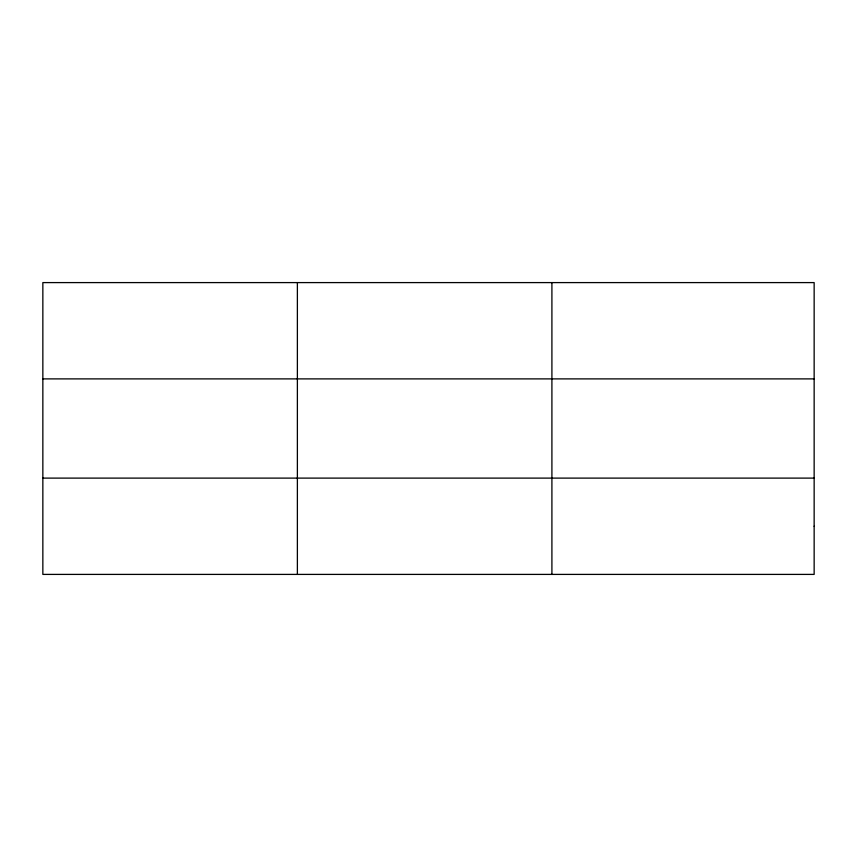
<?xml version="1.0" encoding="UTF-8"?>
<svg xmlns="http://www.w3.org/2000/svg" width="857" height="857" viewBox="0 0 857 857"><rect width="100%" height="100%" fill="white"/><g stroke="black" fill="none" stroke-linecap="round" stroke-linejoin="round"><path stroke-width="1.29" d="M297.379 574.404L297.379 282.596M551.908 574.404L551.908 282.596M42.85 378.89L814.15 378.89M42.85 478.11L814.15 478.11M814.15 526.252L814.15 574.404L42.85 574.404L42.85 282.596L814.15 282.596L814.15 526.252"/></g></svg>
